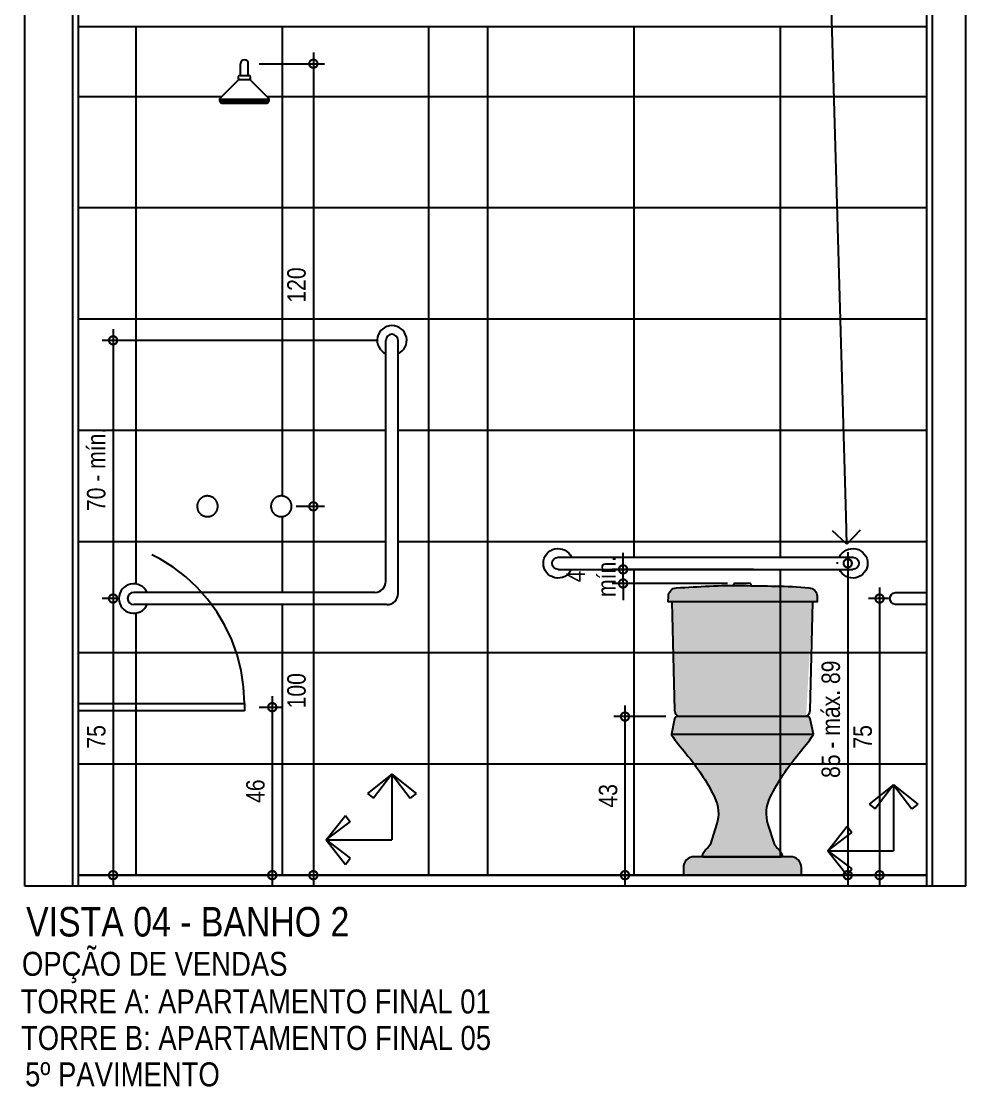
# Model space of a CAD drawing. Header units: metres. Extents: x 3 to 168, y -142 to 28.
# Drawn here: x 116.646 to 119.205, y -65.228 to -62.34 of the extents above; entities that cross this region are included whole.
import ezdxf
from ezdxf import colors
from ezdxf.entities.mleader import LeaderData, LeaderLine
from ezdxf.math import Vec2, Vec3

# ---------------------------------------------------------------- set-up
doc = ezdxf.new("R2010")
doc.units = ezdxf.units.M
doc.linetypes.add('DASHDOT', pattern=[1, 0.5, -0.25, 0, -0.25])
doc.linetypes.add('DASHEDX2', pattern=[1.5, 1, -0.5])
for name, color, linetype in [('ARQ-ALV ACAB', 4, 'Continuous'), ('ARQ-ALV OSSO', 5, 'Continuous'), ('ARQ-AUX1', 1, 'Continuous'), ('ARQ-AUX2', 2, 'Continuous'), ('ARQ-CERÂMICA', 7, 'Continuous'), ('ARQ-DIM', 2, 'Continuous'), ('ARQ-HID', 2, 'Continuous'), ('ARQ-PRJ', 7, 'DASHEDX2'), ('ARQ-SIM', 1, 'Continuous'), ('ARQ-TXT', 2, 'Continuous')]:
    doc.layers.add(name, color=color, linetype=linetype)
doc.styles.add('Adesa', font='ARIALN.TTF')
doc.dimstyles.new('ADESA 1-0025', dxfattribs={"dimtxt": 0.05, "dimasz": 0.045, "dimexe": 0.03, "dimexo": 0.04, "dimgap": 0.02, "dimtad": 1, "dimtoh": 1, "dimdec": 0, "dimlfac": 100, "dimzin": 4, "dimtxsty": 'Adesa', "dimblk": 'DOTSMALL', "dimcen": 1, "dimdle": 0.03, "dimclrd": 1, "dimclre": 1, "dimclrt": 256, "dimazin": 1, "dimtm": 1e-09, "dimtfac": 1, "dimtdec": 0, "dimtix": 1, "dimtmove": 2, "dimatfit": 0, "dimldrblk": 'DOTSMALL', "dimfxl": 0.8, "dimtvp": 2, "dimtolj": 1, "dimtzin": 0, "dimarcsym": 0})

# ---------------------------------------------------------------- blocks, each defined once
blk = doc.blocks.new('_DotSmall')
at = {"color": 0, "linetype": 'ByBlock', "const_width": 0.5}
blk.add_lwpolyline([(-0.0625, 0, 1), (0.0625, 0, 1)], format="xyb", close=True, dxfattribs=at)
blk = doc.blocks.new('*D452')
at = {"layer": 'ARQ-DIM', "color": 1, "lineweight": -2, "transparency": 16777216}
for p, q in [((116.8946, -63.1746), (116.8946, -63.9346)), ((117.6104, -63.2046), (116.8646, -63.2046)), ((116.9104, -63.9046), (116.8646, -63.9046))]:
    blk.add_line(p, q, dxfattribs=at)
at = {"layer": 'Defpoints', "color": 0, "transparency": 16777216}
for p in [(117.6504, -63.2046), (116.8946, -63.9046), (116.9504, -63.9046)]:
    blk.add_point(p, dxfattribs=at)
at = {"layer": 'ARQ-DIM', "color": 1, "lineweight": -2, "transparency": 16777216, "xscale": 0.045, "yscale": 0.045, "zscale": 0.045}
for p, rotation in [((116.8946, -63.2046), 90), ((116.8946, -63.9046), 270)]:
    blk.add_blockref('_DotSmall', p, dxfattribs=dict(at, rotation=rotation))
at = {"layer": 'ARQ-DIM', "transparency": 16777216, "insert": (116.8491, -63.5546), "char_height": 0.05, "attachment_point": 5, "rotation": 90, "style": 'Adesa'}
blk.add_mtext('\\A1;70 - mín.', dxfattribs=at)
blk = doc.blocks.new('*D453')
at = {"layer": 'ARQ-DIM', "color": 1, "lineweight": -2, "transparency": 16777216}
for p, q in [((117.326, -64.1692), (117.326, -64.6846)), ((117.2904, -64.1992), (117.356, -64.1992)), ((117.3105, -64.6546), (117.296, -64.6546))]:
    blk.add_line(p, q, dxfattribs=at)
at = {"layer": 'Defpoints', "color": 0, "transparency": 16777216}
for p in [(117.2504, -64.1992), (117.326, -64.6546), (117.3505, -64.6546, 0)]:
    blk.add_point(p, dxfattribs=at)
at = {"layer": 'ARQ-DIM', "color": 1, "lineweight": -2, "transparency": 16777216, "xscale": 0.045, "yscale": 0.045, "zscale": 0.045}
for p, rotation in [((117.326, -64.1992), 90), ((117.326, -64.6546), 270)]:
    blk.add_blockref('_DotSmall', p, dxfattribs=dict(at, rotation=rotation))
at = {"layer": 'ARQ-DIM', "transparency": 16777216, "insert": (117.2805, -64.4269), "char_height": 0.05, "attachment_point": 5, "rotation": 90, "style": 'Adesa'}
blk.add_mtext('\\A1;46', dxfattribs=at)
blk = doc.blocks.new('*D454')
at = {"layer": 'ARQ-DIM', "color": 1, "lineweight": -2, "transparency": 16777216}
for p, q in [((116.8946, -63.8746), (116.8946, -64.6846)), ((116.9104, -63.9046), (116.8646, -63.9046)), ((116.8604, -64.6546), (116.8646, -64.6546))]:
    blk.add_line(p, q, dxfattribs=at)
at = {"layer": 'Defpoints', "color": 0, "transparency": 16777216}
for p in [(116.9504, -63.9046), (116.8946, -64.6546), (116.9004, -64.6546, 0)]:
    blk.add_point(p, dxfattribs=at)
at = {"layer": 'ARQ-DIM', "color": 1, "lineweight": -2, "transparency": 16777216, "xscale": 0.045, "yscale": 0.045, "zscale": 0.045}
for p, rotation in [((116.8946, -63.9046), 90), ((116.8946, -64.6546), 270)]:
    blk.add_blockref('_DotSmall', p, dxfattribs=dict(at, rotation=rotation))
at = {"layer": 'ARQ-DIM', "transparency": 16777216, "insert": (116.8492, -64.2796), "char_height": 0.05, "attachment_point": 5, "rotation": 90, "style": 'Adesa'}
blk.add_mtext('\\A1;75', dxfattribs=at)
blk = doc.blocks.new('chuveiro frente')
for p, q in [((-0.01, 0.0698), (-0.01, 0.0998)), ((0.01, 0.0698), (0.01, 0.0998)), ((-0.0174, 0.0566), (-0.0613, 0.0127)), ((-0.0109, 0.0698), (0.0109, 0.0698)), ((-0.0109, 0.0598), (0.0109, 0.0598)), ((0.0174, 0.0566), (0.0613, 0.0127)), ((-0.0626, 0.01), (0.0626, 0.01)), ((-0.0623, 0.005), (0.0623, 0.005)), ((-0.0549, 0), (0.0549, 0))]:
    blk.add_line(p, q)
for centre, radius, start, end in [((0, 0.0998), 0.01, 0, 180), ((-0.0109, 0.0518), 0.008, 90, 143.719), ((-0.0109, 0.0648), 0.005, 90, 270), ((0.0109, 0.0648), 0.005, 270, 90), ((0.0109, 0.0518), 0.008, 36.281, 90), ((-0.0549, 0.008), 0.008, 143.719, 270), ((0.0549, 0.008), 0.008, 270, 36.281)]:
    blk.add_arc(centre, radius, start, end)
blk = doc.blocks.new('*D455')
at = {"layer": 'ARQ-DIM', "color": 1, "lineweight": -2, "transparency": 16777216}
for p, q in [((117.4374, -62.4246), (117.4374, -63.6846)), ((117.2904, -62.4546), (117.4674, -62.4546)), ((117.3911, -63.6546), (117.4674, -63.6546))]:
    blk.add_line(p, q, dxfattribs=at)
at = {"layer": 'Defpoints', "color": 0, "transparency": 16777216}
for p in [(117.2504, -62.4546), (117.3511, -63.6546), (117.4374, -63.6546)]:
    blk.add_point(p, dxfattribs=at)
at = {"layer": 'ARQ-DIM', "color": 1, "lineweight": -2, "transparency": 16777216, "xscale": 0.045, "yscale": 0.045, "zscale": 0.045}
for p, rotation in [((117.4374, -62.4546), 90), ((117.4374, -63.6546), 270)]:
    blk.add_blockref('_DotSmall', p, dxfattribs=dict(at, rotation=rotation))
at = {"layer": 'ARQ-DIM', "transparency": 16777216, "insert": (117.3919, -63.0546), "char_height": 0.05, "attachment_point": 5, "rotation": 90, "style": 'Adesa'}
blk.add_mtext('\\A1;120', dxfattribs=at)
blk = doc.blocks.new('*D450')
at = {"layer": 'ARQ-DIM', "color": 1, "lineweight": -2, "transparency": 16777216}
for p, q in [((117.4374, -63.6246), (117.4374, -64.6846)), ((117.3911, -63.6546), (117.4674, -63.6546)), ((117.2904, -64.6546), (117.4674, -64.6546))]:
    blk.add_line(p, q, dxfattribs=at)
at = {"layer": 'Defpoints', "color": 0, "transparency": 16777216}
for p in [(117.3511, -63.6546, 0), (117.2504, -64.6546, 0), (117.4374, -64.6546)]:
    blk.add_point(p, dxfattribs=at)
at = {"layer": 'ARQ-DIM', "color": 1, "lineweight": -2, "transparency": 16777216, "xscale": 0.045, "yscale": 0.045, "zscale": 0.045}
for p, rotation in [((117.4374, -63.6546), 90), ((117.4374, -64.6546), 270)]:
    blk.add_blockref('_DotSmall', p, dxfattribs=dict(at, rotation=rotation))
at = {"layer": 'ARQ-DIM', "transparency": 16777216, "insert": (117.3919, -64.1546), "char_height": 0.05, "attachment_point": 5, "rotation": 90, "style": 'Adesa'}
blk.add_mtext('\\A1;100', dxfattribs=at)
blk = doc.blocks.new('MIST. CHUV.')
for points in [[(-0.128, 0), (-0.128, 0.0016), (-0.1277, 0.0037), (-0.1274, 0.0058), (-0.1269, 0.0079), (-0.1266, 0.0089), (-0.1262, 0.0099), (-0.1258, 0.0109), (-0.1254, 0.0118), (-0.1249, 0.0128), (-0.1244, 0.0137), (-0.1239, 0.0146), (-0.1233, 0.0155), (-0.1227, 0.0164), (-0.1221, 0.0172), (-0.1214, 0.0181), (-0.1207, 0.0189), (-0.12, 0.0196), (-0.1192, 0.0204), (-0.1184, 0.0211), (-0.1176, 0.0218), (-0.1159, 0.023), (-0.1141, 0.0242), (-0.1123, 0.0252), (-0.1113, 0.0256), (-0.1103, 0.026), (-0.1094, 0.0264), (-0.1083, 0.0267), (-0.1073, 0.027), (-0.1063, 0.0273), (-0.1053, 0.0275), (-0.1042, 0.0277), (-0.1032, 0.0278), (-0.1021, 0.0279), (-0.1011, 0.028), (-0.1, 0.028), (-0.0984, 0.028), (-0.0963, 0.0278), (-0.0942, 0.0274), (-0.0921, 0.0269), (-0.0911, 0.0266), (-0.0901, 0.0262), (-0.0891, 0.0258), (-0.0882, 0.0254), (-0.0872, 0.0249), (-0.0863, 0.0244), (-0.0854, 0.0239), (-0.0845, 0.0233), (-0.0836, 0.0227), (-0.0828, 0.0221), (-0.0819, 0.0214), (-0.0811, 0.0207), (-0.0804, 0.02), (-0.0796, 0.0192), (-0.0789, 0.0184), (-0.0782, 0.0176), (-0.077, 0.0159), (-0.0758, 0.0141), (-0.0748, 0.0123), (-0.0744, 0.0113), (-0.074, 0.0103), (-0.0736, 0.0094), (-0.0733, 0.0084), (-0.073, 0.0073), (-0.0727, 0.0063), (-0.0725, 0.0053), (-0.0723, 0.0042), (-0.0722, 0.0032), (-0.0721, 0.0021), (-0.072, 0.0011), (-0.072, 0), (-0.072, -0.0016), (-0.0722, -0.0037), (-0.0726, -0.0058), (-0.0731, -0.0079), (-0.0734, -0.0089), (-0.0738, -0.0099), (-0.0742, -0.0109), (-0.0746, -0.0118), (-0.0751, -0.0128), (-0.0756, -0.0137), (-0.0761, -0.0146), (-0.0767, -0.0155), (-0.0773, -0.0164), (-0.0779, -0.0172), (-0.0786, -0.0181), (-0.0793, -0.0189), (-0.08, -0.0196), (-0.0808, -0.0204), (-0.0816, -0.0211), (-0.0824, -0.0218), (-0.0841, -0.023), (-0.0859, -0.0242), (-0.0877, -0.0252), (-0.0887, -0.0256), (-0.0897, -0.026), (-0.0906, -0.0264), (-0.0916, -0.0267), (-0.0927, -0.027), (-0.0937, -0.0273), (-0.0947, -0.0275), (-0.0958, -0.0277), (-0.0968, -0.0278), (-0.0979, -0.0279), (-0.0989, -0.028), (-0.1, -0.028), (-0.1016, -0.028), (-0.1037, -0.0277), (-0.1058, -0.0274), (-0.1079, -0.0269), (-0.1089, -0.0266), (-0.1099, -0.0262), (-0.1109, -0.0258), (-0.1118, -0.0254), (-0.1128, -0.0249), (-0.1137, -0.0244), (-0.1146, -0.0239), (-0.1155, -0.0233), (-0.1164, -0.0227), (-0.1172, -0.0221), (-0.1181, -0.0214), (-0.1189, -0.0207), (-0.1196, -0.02), (-0.1204, -0.0192), (-0.1211, -0.0184), (-0.1218, -0.0176), (-0.123, -0.0159), (-0.1242, -0.0141), (-0.1252, -0.0123), (-0.1256, -0.0113), (-0.126, -0.0103), (-0.1264, -0.0094), (-0.1267, -0.0083), (-0.127, -0.0073), (-0.1273, -0.0063), (-0.1275, -0.0053), (-0.1277, -0.0042), (-0.1278, -0.0032), (-0.1279, -0.0021), (-0.128, -0.0011)], [(0.072, 0), (0.072, 0.0016), (0.0723, 0.0037), (0.0726, 0.0058), (0.0731, 0.0079), (0.0734, 0.0089), (0.0738, 0.0099), (0.0742, 0.0109), (0.0746, 0.0118), (0.0751, 0.0128), (0.0756, 0.0137), (0.0761, 0.0146), (0.0767, 0.0155), (0.0773, 0.0164), (0.0779, 0.0172), (0.0786, 0.0181), (0.0793, 0.0189), (0.08, 0.0196), (0.0808, 0.0204), (0.0816, 0.0211), (0.0824, 0.0218), (0.0841, 0.023), (0.0859, 0.0242), (0.0877, 0.0252), (0.0887, 0.0256), (0.0897, 0.026), (0.0906, 0.0264), (0.0917, 0.0267), (0.0927, 0.027), (0.0937, 0.0273), (0.0947, 0.0275), (0.0958, 0.0277), (0.0968, 0.0278), (0.0979, 0.0279), (0.0989, 0.028), (0.1, 0.028), (0.1016, 0.028), (0.1037, 0.0278), (0.1058, 0.0274), (0.1079, 0.0269), (0.1089, 0.0266), (0.1099, 0.0262), (0.1109, 0.0258), (0.1118, 0.0254), (0.1128, 0.0249), (0.1137, 0.0244), (0.1146, 0.0239), (0.1155, 0.0233), (0.1164, 0.0227), (0.1172, 0.0221), (0.1181, 0.0214), (0.1189, 0.0207), (0.1196, 0.02), (0.1204, 0.0192), (0.1211, 0.0184), (0.1218, 0.0176), (0.123, 0.0159), (0.1242, 0.0141), (0.1252, 0.0123), (0.1256, 0.0113), (0.126, 0.0103), (0.1264, 0.0094), (0.1267, 0.0084), (0.127, 0.0073), (0.1273, 0.0063), (0.1275, 0.0053), (0.1277, 0.0042), (0.1278, 0.0032), (0.1279, 0.0021), (0.128, 0.0011), (0.128, 0), (0.128, -0.0016), (0.1277, -0.0037), (0.1274, -0.0058), (0.1269, -0.0079), (0.1266, -0.0089), (0.1262, -0.0099), (0.1258, -0.0109), (0.1254, -0.0118), (0.1249, -0.0128), (0.1244, -0.0137), (0.1239, -0.0146), (0.1233, -0.0155), (0.1227, -0.0164), (0.1221, -0.0172), (0.1214, -0.0181), (0.1207, -0.0189), (0.12, -0.0196), (0.1192, -0.0204), (0.1184, -0.0211), (0.1176, -0.0218), (0.1159, -0.023), (0.1141, -0.0242), (0.1123, -0.0252), (0.1113, -0.0256), (0.1103, -0.026), (0.1094, -0.0264), (0.1083, -0.0267), (0.1073, -0.027), (0.1063, -0.0273), (0.1053, -0.0275), (0.1042, -0.0277), (0.1032, -0.0278), (0.1021, -0.0279), (0.1011, -0.028), (0.1, -0.028), (0.0984, -0.0279), (0.0963, -0.0277), (0.0942, -0.0274), (0.0921, -0.0269), (0.0911, -0.0266), (0.0901, -0.0262), (0.0891, -0.0258), (0.0882, -0.0254), (0.0872, -0.0249), (0.0863, -0.0244), (0.0854, -0.0239), (0.0845, -0.0233), (0.0836, -0.0227), (0.0828, -0.0221), (0.0819, -0.0214), (0.0811, -0.0207), (0.0804, -0.02), (0.0796, -0.0192), (0.0789, -0.0184), (0.0782, -0.0176), (0.077, -0.0159), (0.0758, -0.0141), (0.0748, -0.0123), (0.0744, -0.0113), (0.074, -0.0103), (0.0736, -0.0094), (0.0733, -0.0083), (0.073, -0.0073), (0.0727, -0.0063), (0.0725, -0.0053), (0.0723, -0.0042), (0.0722, -0.0032), (0.0721, -0.0021), (0.072, -0.0011)]]:
    blk.add_lwpolyline(points, close=True)
blk = doc.blocks.new('*D448')
at = {"layer": 'ARQ-DIM', "color": 1, "lineweight": -2, "transparency": 16777216}
for p, q in [((118.9719, -63.8746), (118.9719, -64.6846)), ((118.996, -63.9046), (118.9419, -63.9046)), ((119.0604, -64.6546), (118.9419, -64.6546))]:
    blk.add_line(p, q, dxfattribs=at)
at = {"layer": 'Defpoints', "color": 0, "transparency": 16777216}
for p in [(119.036, -63.9046), (118.9719, -64.6546), (119.1004, -64.6546, -0.0001)]:
    blk.add_point(p, dxfattribs=at)
at = {"layer": 'ARQ-DIM', "color": 1, "lineweight": -2, "transparency": 16777216, "xscale": 0.045, "yscale": 0.045, "zscale": 0.045}
for p, rotation in [((118.9719, -63.9046), 90), ((118.9719, -64.6546), 270)]:
    blk.add_blockref('_DotSmall', p, dxfattribs=dict(at, rotation=rotation))
at = {"layer": 'ARQ-DIM', "transparency": 16777216, "insert": (118.9265, -64.2796), "char_height": 0.05, "attachment_point": 5, "rotation": 90, "style": 'Adesa'}
blk.add_mtext('\\A1;75', dxfattribs=at)
blk = doc.blocks.new('_Open90')
at = {"color": 0, "linetype": 'ByBlock', "lineweight": -2}
for p, q in [((-0.5, 0.5), (0, 0)), ((0, 0), (-1, 0)), ((0, 0), (-0.5, -0.5))]:
    blk.add_line(p, q, dxfattribs=at)
blk = doc.blocks.new('*U274')
for p, q in [((-0.03, 0.0165), (0.7688, 0.0165)), ((-0.03, -0.0165), (0.7688, -0.0165))]:
    blk.add_line(p, q)
for centre, radius, start, end in [((-0.03, 0), 0.04, 24.362, 335.638), ((0.7688, 0), 0.04, 204.362, 155.638), ((-0.03, 0), 0.0165, 90, 270), ((0.7688, 0), 0.0165, 270, 90)]:
    blk.add_arc(centre, radius, start, end)
blk = doc.blocks.new('*D456')
at = {"layer": 'ARQ-DIM', "color": 1, "lineweight": -2, "transparency": 16777216}
for p, q in [((118.8857, -63.7791), (118.8857, -64.6846)), ((118.8595, -63.8091), (118.8557, -63.8091)), ((118.8595, -64.6546), (118.8557, -64.6546))]:
    blk.add_line(p, q, dxfattribs=at)
at = {"layer": 'Defpoints', "color": 0, "transparency": 16777216}
for p in [(118.8995, -63.8091), (118.8857, -64.6546), (118.8995, -64.6546, -0.0001)]:
    blk.add_point(p, dxfattribs=at)
at = {"layer": 'ARQ-DIM', "color": 1, "lineweight": -2, "transparency": 16777216, "xscale": 0.045, "yscale": 0.045, "zscale": 0.045}
for p, rotation in [((118.8857, -63.8091), 90), ((118.8857, -64.6546), 270)]:
    blk.add_blockref('_DotSmall', p, dxfattribs=dict(at, rotation=rotation))
at = {"layer": 'ARQ-DIM', "transparency": 16777216, "insert": (118.8401, -64.2319), "char_height": 0.05, "attachment_point": 5, "rotation": 90, "style": 'Adesa'}
blk.add_mtext('\\A1;85 - máx. 89', dxfattribs=at)
blk = doc.blocks.new('CP929_e')
h = blk.add_hatch(color=255)
h.dxf.hatch_style = 1
edge = h.paths.add_edge_path()
edge.add_line((-0.2008, 0.6911), (0.2008, 0.6911))
edge.add_line((0.2008, 0.6911), (0.2007, 0.706))
edge.add_arc((0.1775, 0.7059), 0.0232, 0.3738, 87.2297)
edge.add_arc((0.8026, 13.6236), 12.9097, 266.83094, 267.22967, ccw=False)
edge.add_arc((0.0251, -0.4194), 1.1548, 86.8309, 91.2023)
edge.add_arc((-0.2136, 10.9563), 10.2234, 270.68894, 271.20233, ccw=False)
edge.add_arc((-0.0771, -0.395), 1.1287, 90.6889, 95.2506)
edge.add_arc((-0.1791, 0.7056), 0.0234, 93.3635, 179.0318)
edge.add_line((-0.2025, 0.706), (-0.2026, 0.6928))
edge.add_line((-0.2026, 0.6928), (-0.2026, 0.6911))
edge.add_line((-0.2026, 0.6911), (-0.2008, 0.6911))
h = blk.add_hatch(color=255)
h.dxf.hatch_style = 1
h.paths.add_polyline_path([(0.19, 0.6911), (-0.19, 0.6911), (-0.183, 0.3966, 0.27163), (-0.1728, 0.38), (0.1728, 0.38, 0.27163), (0.183, 0.3966)])
edge = h.paths.add_edge_path()
edge.add_arc((0.1762, 0.3722), 0.0079, 11.5874, 90, ccw=False)
edge.add_line((0.1839, 0.3737), (0.1925, 0.3322))
edge.add_arc((0.19, 0.3317), 0.00247, -35.4858, 11.5874, ccw=False)
edge.add_arc((-0.451, 0.7887), 0.7897, 319.8958, 324.5139, ccw=False)
edge.add_arc((0.6061, -0.1016), 0.5923, 139.8961, 153.6351)
edge.add_arc((0.1638, 0.1176), 0.0987, 153.6351, 197.8396)
edge.add_line((0.0699, 0.0874), (0.0868, 0.0348))
edge.add_arc((0.1103, 0.0423), 0.0247, 197.8405, 235.7698)
edge.add_arc((0.0909, 0.0138), 0.00987, 34.0222, 55.7689, ccw=False)
edge.add_line((0.099, 0.0193), (0.1079, 0.0062))
edge.add_arc((0.1046, 0.0039), 0.00395, -90, 34.0313, ccw=False)
edge.add_line((0.1046, 0), (-0.1046, 0))
edge.add_arc((-0.1046, 0.0039), 0.00395, 145.9687, 270, ccw=False)
edge.add_line((-0.1079, 0.0062), (-0.099, 0.0193))
edge.add_arc((-0.0909, 0.0138), 0.00987, 124.2289, 145.9756, ccw=False)
edge.add_arc((-0.1103, 0.0423), 0.0247, 304.2311, 342.1604)
edge.add_line((-0.0868, 0.0348), (-0.0699, 0.0874))
edge.add_arc((-0.1638, 0.1176), 0.0987, 342.1604, 386.365)
edge.add_arc((-0.6061, -0.1016), 0.5923, 26.365, 40.1039)
edge.add_arc((0.451, 0.7887), 0.7897, 215.4858, 220.1038, ccw=False)
edge.add_arc((-0.19, 0.3317), 0.00247, 168.4116, 215.4849, ccw=False)
edge.add_line((-0.1925, 0.3322), (-0.1839, 0.3737))
edge.add_arc((-0.1762, 0.3722), 0.0079, 90, 168.4126, ccw=False)
edge.add_line((-0.1762, 0.38), (0.1762, 0.38))
edge = h.paths.add_edge_path()
edge.add_line((-0.19, 0.6911), (-0.183, 0.3966))
edge.add_arc((-0.1638, 0.3971), 0.0192, 181.3139, 242.1536)
edge = h.paths.add_edge_path()
edge.add_arc((-0.0018, -1.831), 2.5662, 89.9609, 93.9727)
edge.add_arc((-0.1782, 0.7056), 0.0234, 93.3635, 179.0318)
edge.add_line((-0.2016, 0.706), (-0.2017, 0.6928))
edge.add_arc((-0.1999, 0.6928), 0.00174, 180.2855, 270.6496)
edge.add_line((-0.1999, 0.6911), (-0.1971, 0.6911))
edge.add_line((-0.1971, 0.6911), (0.1971, 0.6911))
edge.add_line((0.1971, 0.6911), (0.1999, 0.6911))
edge.add_arc((0.1999, 0.6928), 0.00174, 269.3504, 359.7145)
edge.add_line((0.2017, 0.6928), (0.2016, 0.706))
edge.add_arc((0.1782, 0.7056), 0.0234, 0.9676, 86.6359)
edge.add_arc((0.0018, -1.8311), 2.5662, 86.0273, 90.0392)
for points in [[(-0.2008, 0.6911), (0.2008, 0.6911), (0.2007, 0.706, 0.398231), (0.1787, 0.729, -0.00174), (0.0889, 0.7337, 0.019076), (0.0009, 0.7352, -0.00224), (-0.0907, 0.7337, 0.019907), (-0.1804, 0.729, 0.39224), (-0.2025, 0.706), (-0.2026, 0.6928), (-0.2026, 0.6911)], [(0.1762, 0.38, -0.356146), (0.1839, 0.3737), (0.1925, 0.3322, -0.208334), (0.1921, 0.3302, -0.020153), (0.1531, 0.2799, 0.060019), (0.0754, 0.1614, 0.195307), (0.0699, 0.0874), (0.0868, 0.0348, 0.167025), (0.0964, 0.0219, -0.095174), (0.099, 0.0193), (0.1079, 0.0062, -0.601047), (0.1046, 0), (-0.1046, 0, -0.601047), (-0.1079, 0.0062), (-0.099, 0.0193, -0.095174), (-0.0964, 0.0219, 0.167025), (-0.0868, 0.0348), (-0.0699, 0.0874, 0.195307), (-0.0754, 0.1614, 0.060019), (-0.1531, 0.2799, -0.020153), (-0.1921, 0.3302, -0.208334), (-0.1925, 0.3322), (-0.1839, 0.3737, -0.356146), (-0.1762, 0.38)]]:
    blk.add_lwpolyline(points, format="xyb", close=True)
at = {"ltscale": 0.016708}
blk.add_lwpolyline([(-0.0237, 0.7353), (-0.0237, 0.7386, -0.407176), (-0.0218, 0.7406, -0.006022), (0, 0.7409, -0.006022), (0.0218, 0.7406, -0.407176), (0.0237, 0.7386), (0.0237, 0.7352)], format="xyb", dxfattribs=at)
for points in [[(-0.19, 0.6911), (-0.183, 0.3966, 0.27188), (-0.1728, 0.38)], [(0.1728, 0.38, 0.27188), (0.183, 0.3966), (0.19, 0.6911)]]:
    blk.add_lwpolyline(points, format="xyb")
for points in [[(-0.19, 0.6911), (0.19, 0.6911)], [(-0.19, 0.3317), (0.19, 0.3317)]]:
    blk.add_lwpolyline(points)
at = {"linetype": 'DASHDOT', "ltscale": 6.24726e-05}
blk.add_lwpolyline([(0.0866, 0.1829), (0.0866, 0.1829)], dxfattribs=at)
blk = doc.blocks.new('*D449')
at = {"layer": 'ARQ-DIM', "color": 1, "lineweight": -2, "transparency": 16777216}
for p, q in [((118.282, -64.1946), (118.282, -64.6846)), ((118.3928, -64.2246), (118.252, -64.2246)), ((118.5602, -64.6546), (118.252, -64.6546))]:
    blk.add_line(p, q, dxfattribs=at)
at = {"layer": 'Defpoints', "color": 0, "transparency": 16777216}
for p in [(118.4328, -64.2246), (118.282, -64.6546), (118.6002, -64.6546)]:
    blk.add_point(p, dxfattribs=at)
at = {"layer": 'ARQ-DIM', "color": 1, "lineweight": -2, "transparency": 16777216, "xscale": 0.045, "yscale": 0.045, "zscale": 0.045}
for p, rotation in [((118.282, -64.2246), 90), ((118.282, -64.6546), 270)]:
    blk.add_blockref('_DotSmall', p, dxfattribs=dict(at, rotation=rotation))
at = {"layer": 'ARQ-DIM', "transparency": 16777216, "insert": (118.2364, -64.4396), "char_height": 0.05, "attachment_point": 5, "rotation": 90, "style": 'Adesa'}
blk.add_mtext('\\A1;43', dxfattribs=at)
blk = doc.blocks.new('*D457')
at = {"layer": 'ARQ-DIM', "color": 1, "lineweight": -2, "transparency": 16777216}
for p, q in [((118.2769, -63.8256), (118.2769, -63.7806)), ((118.6307, -63.8256), (118.2469, -63.8256)), ((118.2769, -63.8638), (118.2769, -63.8256)), ((118.5602, -63.8638), (118.2469, -63.8638)), ((118.2769, -63.8638), (118.2769, -63.9088))]:
    blk.add_line(p, q, dxfattribs=at)
at = {"layer": 'Defpoints', "color": 0, "transparency": 16777216}
for p in [(118.2769, -63.8256), (118.6707, -63.8256, 0.0001), (118.6002, -63.8638)]:
    blk.add_point(p, dxfattribs=at)
at = {"layer": 'ARQ-DIM', "color": 1, "lineweight": -2, "transparency": 16777216, "xscale": 0.045, "yscale": 0.045, "zscale": 0.045}
for p, rotation in [((118.2769, -63.8256), 270), ((118.2769, -63.8638), 90)]:
    blk.add_blockref('_DotSmall', p, dxfattribs=dict(at, rotation=rotation))
at = {"layer": 'ARQ-DIM', "transparency": 16777216, "insert": (118.1901, -63.8447), "char_height": 0.05, "attachment_point": 5, "rotation": 90, "style": 'Adesa'}
blk.add_mtext('\\A1;4 \\Pmín.', dxfattribs=at)
blk = doc.blocks.new('Seta para pag.piso')
for p, q in [((0, 0.1126), (-0.0418, 0.0796)), ((0, 0.1126), (-0.0312, 0.0715)), ((0, 0.1126), (0, 0)), ((0, 0.1126), (0.0418, 0.0795)), ((0, 0.1126), (0.0312, 0.0715)), ((-0.0418, 0.0796), (-0.0312, 0.0715)), ((0.0418, 0.0795), (0.0312, 0.0715)), ((-0.1126, 0), (-0.0795, 0.0418)), ((-0.0795, 0.0418), (-0.0715, 0.0312)), ((-0.1126, 0), (-0.0715, 0.0312)), ((-0.1126, 0), (0, 0)), ((-0.1126, 0), (-0.0796, -0.0418)), ((-0.1126, 0), (-0.0715, -0.0312)), ((-0.0796, -0.0418), (-0.0715, -0.0312))]:
    blk.add_line(p, q)
blk = doc.blocks.new('AREAS MOLHADAS')
at = {"layer": 'ARQ-CERÂMICA'}
h = blk.add_hatch(dxfattribs=at)
h.set_pattern_fill('LINE', color=256, scale=0.095)
h.set_pattern_definition([(0, (117.75043, -64.65463), (0, 0.301625), [])])
h.paths.add_polyline_path([(117.7504, -62.3546), (116.8004, -62.3546), (116.8004, -64.6546), (117.7504, -64.6546)])
h.paths.add_polyline_path([(117.1916, -62.5618, -0.614488), (117.1846, -62.5481), (117.2318, -62.5011, -0.238782), (117.2387, -62.4976, -1), (117.2387, -62.4868), (117.2397, -62.4868), (117.2397, -62.4546, -1), (117.2612, -62.4546), (117.2612, -62.4868), (117.2622, -62.4868, -1), (117.2622, -62.4976, -0.159108), (117.2672, -62.4992), (117.3144, -62.5462, -0.725464), (117.3093, -62.5618)], flags=16)
h.paths.add_polyline_path([(117.6669, -63.2411), (117.6669, -63.8911, -0.414214), (117.6369, -63.9211), (116.9869, -63.9211, -4.632624), (116.9869, -63.8881), (117.6039, -63.8881, 0.414214), (117.6339, -63.8581), (117.6339, -63.2411, -4.632624)], flags=16)
h.paths.add_polyline_path([(117.1589, -63.6277), (117.1656, -63.6308), (117.1713, -63.6356), (117.1756, -63.6417), (117.1779, -63.6484), (117.1786, -63.6557), (117.1774, -63.6631), (117.1742, -63.6698), (117.1694, -63.6755), (117.1633, -63.6798), (117.1566, -63.6821), (117.1493, -63.6828), (117.142, -63.6816), (117.1353, -63.6784), (117.1296, -63.6736), (117.1253, -63.6675), (117.1229, -63.6608), (117.1222, -63.6535), (117.1235, -63.6462), (117.1266, -63.6395), (117.1314, -63.6338), (117.1375, -63.6295), (117.1443, -63.6271), (117.1515, -63.6264)], flags=16)
h.paths.add_polyline_path([(117.3515, -63.6264), (117.3589, -63.6277), (117.3656, -63.6308), (117.3713, -63.6356), (117.3756, -63.6417), (117.3779, -63.6484), (117.3786, -63.6557), (117.3774, -63.6631), (117.3742, -63.6698), (117.3694, -63.6755), (117.3633, -63.6798), (117.3566, -63.6821), (117.3493, -63.6828), (117.342, -63.6816), (117.3353, -63.6784), (117.3296, -63.6736), (117.3253, -63.6675), (117.3229, -63.6608), (117.3222, -63.6535), (117.3235, -63.6462), (117.3266, -63.6395), (117.3314, -63.6338), (117.3375, -63.6295), (117.3442, -63.6271)], flags=16)
h.paths.add_polyline_path([(116.9008, -63.679), (116.9008, -63.428), (116.7968, -63.428), (116.7968, -63.679)], flags=9)
h.paths.add_polyline_path([(117.3323, -64.4702), (117.3323, -64.3815), (117.2282, -64.3815), (117.2282, -64.4702)], flags=24)
h.paths.add_polyline_path([(116.901, -64.3241), (116.901, -64.2354), (116.7969, -64.2354), (116.7969, -64.3241)], flags=9)
h.paths.add_polyline_path([(117.4437, -63.1166), (117.4437, -62.996), (117.3396, -62.996), (117.3396, -63.1166)], flags=24)
h.paths.add_polyline_path([(117.4437, -64.2166), (117.4437, -64.096), (117.3396, -64.096), (117.3396, -64.2166)], flags=24)
h = blk.add_hatch(dxfattribs=at)
h.set_pattern_fill('LINE', color=256, scale=0.125, angle=90)
h.set_pattern_definition([(90, (117.75043, -64.65463), (-0.396875, 2e-17), [])])
h.paths.add_polyline_path([(117.7504, -62.3546), (116.8004, -62.3546), (116.8004, -64.6546), (117.7504, -64.6546)])
h.paths.add_polyline_path([(117.1916, -62.5618, -0.614488), (117.1846, -62.5481), (117.2318, -62.5011, -0.238782), (117.2387, -62.4976, -1), (117.2387, -62.4868), (117.2397, -62.4868), (117.2397, -62.4546, -1), (117.2612, -62.4546), (117.2612, -62.4868), (117.2622, -62.4868, -1), (117.2622, -62.4976, -0.159108), (117.2672, -62.4992), (117.3144, -62.5462, -0.725464), (117.3093, -62.5618)], flags=16)
h.paths.add_polyline_path([(117.6669, -63.2411), (117.6669, -63.8911, -0.414214), (117.6369, -63.9211), (116.9869, -63.9211, -4.632624), (116.9869, -63.8881), (117.6039, -63.8881, 0.414214), (117.6339, -63.8581), (117.6339, -63.2411, -4.632624)], flags=16)
h.paths.add_polyline_path([(117.1222, -63.6535), (117.1235, -63.6462), (117.1266, -63.6395), (117.1314, -63.6338), (117.1375, -63.6295), (117.1443, -63.6271), (117.1515, -63.6264), (117.1589, -63.6277), (117.1656, -63.6308), (117.1713, -63.6356), (117.1756, -63.6417), (117.1779, -63.6484), (117.1786, -63.6557), (117.1774, -63.6631), (117.1742, -63.6698), (117.1694, -63.6755), (117.1633, -63.6798), (117.1566, -63.6821), (117.1493, -63.6828), (117.142, -63.6816), (117.1353, -63.6784), (117.1296, -63.6736), (117.1253, -63.6675), (117.1229, -63.6608)], flags=16)
h.paths.add_polyline_path([(117.3222, -63.6535), (117.3235, -63.6462), (117.3266, -63.6395), (117.3314, -63.6338), (117.3375, -63.6295), (117.3442, -63.6271), (117.3515, -63.6264), (117.3589, -63.6277), (117.3656, -63.6308), (117.3713, -63.6356), (117.3756, -63.6417), (117.3779, -63.6484), (117.3786, -63.6557), (117.3774, -63.6631), (117.3742, -63.6698), (117.3694, -63.6755), (117.3633, -63.6798), (117.3566, -63.6821), (117.3493, -63.6828), (117.342, -63.6816), (117.3353, -63.6784), (117.3296, -63.6736), (117.3253, -63.6675), (117.3229, -63.6608)], flags=16)
h.paths.add_polyline_path([(116.9008, -63.679), (116.9008, -63.428), (116.7968, -63.428), (116.7968, -63.679)], flags=9)
h.paths.add_polyline_path([(117.3323, -64.4702), (117.3323, -64.3815), (117.2282, -64.3815), (117.2282, -64.4702)], flags=24)
h.paths.add_polyline_path([(116.901, -64.3241), (116.901, -64.2354), (116.7969, -64.2354), (116.7969, -64.3241)], flags=9)
h.paths.add_polyline_path([(117.4437, -63.1166), (117.4437, -62.996), (117.3396, -62.996), (117.3396, -63.1166)], flags=24)
h.paths.add_polyline_path([(117.4437, -64.2166), (117.4437, -64.096), (117.3396, -64.096), (117.3396, -64.2166)], flags=24)
h = blk.add_hatch(dxfattribs=at)
h.set_pattern_fill('LINE', color=256, scale=0.095)
h.set_pattern_definition([(0, (119.10042, -64.65463), (0, 0.301625), [])])
h.paths.add_polyline_path([(117.7504, -62.3546), (117.7504, -64.6546), (118.4402, -64.6546), (118.4402, -64.6346, -0.414214), (118.4702, -64.6046), (118.7302, -64.6046, -0.414214), (118.7602, -64.6346), (118.7602, -64.6546), (119.1004, -64.6546), (119.1004, -63.9211), (119.0182, -63.9211, -1), (119.0152, -63.8881), (119.1004, -63.8881), (119.1004, -62.3546)])
h.paths.add_polyline_path([(118.863, -63.7926, -4.632624), (118.863, -63.8256), (118.1371, -63.8256, -4.632624), (118.1371, -63.7926)], flags=16)
h.paths.add_polyline_path([(118.6002, -63.8638, -0.006555), (118.6239, -63.8641), (118.6239, -63.8699, 0.001639), (118.6909, -63.871, -0.019907), (118.7807, -63.8756, -0.39224), (118.8027, -63.8986), (118.8028, -63.9135), (118.3994, -63.9135), (118.3995, -63.8986, -0.398231), (118.4216, -63.8756, 0.00174), (118.5113, -63.871, -0.014135), (118.5765, -63.8692), (118.5765, -63.8641, -0.006555)], flags=16)
h.paths.add_polyline_path([(118.9783, -64.3241), (118.9783, -64.2354), (118.8742, -64.2354), (118.8742, -64.3241)], flags=24)
h.paths.add_polyline_path([(118.8919, -64.4034), (118.8919, -64.06), (118.7878, -64.06), (118.7878, -64.4034)], flags=24)
h.paths.add_polyline_path([(118.2882, -64.4829), (118.2882, -64.3942), (118.1841, -64.3942), (118.1841, -64.4829)], flags=24)
h.paths.add_polyline_path([(118.284, -63.9123), (118.284, -63.7759), (118.0964, -63.7759), (118.0964, -63.9123)], flags=24)
h = blk.add_hatch(dxfattribs=at)
h.set_pattern_fill('LINE', color=256, scale=0.125, angle=90)
h.set_pattern_definition([(90, (119.10042, -64.65463), (-0.396875, 2e-17), [])])
h.paths.add_polyline_path([(117.7504, -62.3546), (117.7504, -64.6546), (118.4402, -64.6546), (118.4402, -64.6346, -0.414214), (118.4702, -64.6046), (118.7302, -64.6046, -0.414214), (118.7602, -64.6346), (118.7602, -64.6546), (119.1004, -64.6546), (119.1004, -63.9211), (119.0182, -63.9211, -1), (119.0152, -63.8881), (119.1004, -63.8881), (119.1004, -62.3546)])
h.paths.add_polyline_path([(118.863, -63.7926, -4.632624), (118.863, -63.8256), (118.1371, -63.8256, -4.632624), (118.1371, -63.7926)], flags=16)
h.paths.add_polyline_path([(118.622, -63.864, 0.006022), (118.6002, -63.8638, 0.006022), (118.5785, -63.864, 0.407179), (118.5765, -63.866), (118.5765, -63.8692, -0.00494), (118.5993, -63.8694, 0.000553), (118.6219, -63.868, 0.997352)], flags=16)
h.paths.add_polyline_path([(118.9783, -64.3241), (118.9783, -64.2354), (118.8742, -64.2354), (118.8742, -64.3241)], flags=24)
h.paths.add_polyline_path([(118.8919, -64.4034), (118.8919, -64.06), (118.7878, -64.06), (118.7878, -64.4034)], flags=24)
h.paths.add_polyline_path([(118.2882, -64.4829), (118.2882, -64.3942), (118.1841, -64.3942), (118.1841, -64.4829)], flags=24)
h.paths.add_polyline_path([(118.284, -63.9123), (118.284, -63.7759), (118.0964, -63.7759), (118.0964, -63.9123)], flags=24)
at = {"layer": 'ARQ-DIM'}
h = blk.add_hatch(color=255, dxfattribs=at)
h.dxf.hatch_style = 1
edge = h.paths.add_edge_path()
edge.add_line((118.7302, -64.6046), (118.4702, -64.6046))
edge.add_arc((118.4702, -64.6346), 0.03, 90, 180)
edge.add_line((118.4402, -64.6346), (118.4402, -64.6546))
edge.add_line((118.4402, -64.6546), (118.7602, -64.6546))
edge.add_line((118.7602, -64.6546), (118.7602, -64.6346))
edge.add_arc((118.7302, -64.6346), 0.03, 360, 450)
at = {"layer": 'ARQ-ALV ACAB'}
for p, q in [((116.8004, -64.6846, 0), (116.8004, -60.1246, 0)), ((119.1004, -64.6846, 0), (119.1004, -60.1246, 0)), ((119.1004, -64.6546, 0), (116.8004, -64.6546, 0))]:
    blk.add_line(p, q, dxfattribs=at)
at = {"layer": 'ARQ-ALV OSSO'}
for p, q in [((116.6555, -64.6846, 0), (116.6555, -60.1246, 0)), ((116.7854, -64.6846, 0), (116.7854, -60.1246, 0)), ((119.1154, -64.6846, 0), (119.1154, -60.1246, 0)), ((119.2054, -64.6846, 0), (119.2054, -60.1246, 0)), ((119.2054, -64.6846, 0), (116.6555, -64.6846, 0))]:
    blk.add_line(p, q, dxfattribs=at)
at = {"layer": 'ARQ-AUX1'}
blk.add_line((119.1004, -62.3546, 0), (116.8004, -62.3546, 0), dxfattribs=at)
at = {"layer": 'ARQ-AUX1', "elevation": 0}
blk.add_lwpolyline([(117.5773, -62.3546), (116.8004, -62.3546)], dxfattribs=at)
at = {"layer": 'ARQ-AUX2'}
blk.add_line((117.7504, -64.6546, 0), (117.7504, -62.3546, 0), dxfattribs=at)
at = {"layer": 'ARQ-AUX2', "elevation": 0}
blk.add_lwpolyline([(118.7302, -64.6046), (118.4702, -64.6046, 0.414214), (118.4402, -64.6346), (118.4402, -64.6546), (118.7602, -64.6546), (118.7602, -64.6346, 0.414214)], format="xyb", close=True, dxfattribs=at)
at = {"layer": 'ARQ-HID'}
for p, q in [((117.6339, -63.8581, 0), (117.6339, -63.2046, 0)), ((117.6669, -63.8911, 0), (117.6669, -63.2046, 0)), ((117.6039, -63.8881, 0), (116.9504, -63.8881, 0)), ((117.6369, -63.9211, 0), (116.9504, -63.9211, 0))]:
    blk.add_line(p, q, dxfattribs=at)
at = {"layer": 'ARQ-HID', "elevation": 0}
blk.add_lwpolyline([(119.1004, -63.9211), (119.0152, -63.9211, -0.913215), (119.0152, -63.8881), (119.1004, -63.8881)], format="xyb", dxfattribs=at)
at = {"layer": 'ARQ-HID', "color": 1, "elevation": 0}
blk.add_lwpolyline([(117.2504, -64.2092), (116.8004, -64.2092), (116.8004, -64.1892), (117.2504, -64.1892)], close=True, dxfattribs=at)
at = {"layer": 'ARQ-HID'}
for centre, radius, start, end in [((117.6504, -63.2046, 0), 0.04, 294.362, 245.638), ((117.6504, -63.2046, 0), 0.0165, 0, 180), ((117.6039, -63.8581, 0), 0.03, 270, 0), ((116.9504, -63.9046, 0), 0.04, 24.362, 335.638), ((116.9504, -63.9046, 0), 0.0165, 90, 270), ((117.6369, -63.8911, 0), 0.03, 270, 0)]:
    blk.add_arc(centre, radius, start, end, dxfattribs=at)
at = {"layer": 'ARQ-PRJ', "ltscale": 0.5}
blk.add_arc((116.8002, -64.1893, 0), 0.4502, 0.0126, 88.5696, dxfattribs=at)
at = {"layer": 'ARQ-AUX2', "xscale": -1}
for name, p in [('MIST. CHUV.', (117.2504, -63.6546, 0)), ('CP929_e', (118.6002, -64.6046, 0))]:
    blk.add_blockref(name, p, dxfattribs=at)
at = {"layer": 'ARQ-CERÂMICA', "xscale": -1.58230973583663, "yscale": 1.58230973583663, "zscale": 1.58230973583663, "rotation": 90}
for p in [(117.6501, -64.5592), (119.0099, -64.5882)]:
    blk.add_blockref('Seta para pag.piso', p, dxfattribs=at)
at = {"layer": 'ARQ-HID', "xscale": 1.073188977311633, "yscale": 1.073188977311633, "zscale": 1.073188977311633}
blk.add_blockref('chuveiro frente', (117.2504, -62.5618, 0), dxfattribs=at)
at = {"layer": 'ARQ-HID', "xscale": -1, "rotation": 180}
blk.add_blockref('*U274', (118.1307, -63.8091, 0.0001), dxfattribs=at)
at = {"layer": 'ARQ-TXT', "ltscale": 0.5, "style": 'Adesa'}
blk.add_text('VISTA 04 - BANHO 2', height=0.08, dxfattribs=at).set_placement((116.6589, -64.8209, 0))
at = {"layer": 'ARQ-TXT', "style": 'Adesa'}
for s, p in [('OPÇÃO DE VENDAS', (116.6475, -64.9275, 217.9394)), ('TORRE A: APARTAMENTO FINAL 01', (116.6442, -65.0296, 108.9697)), ('TORRE B: APARTAMENTO FINAL 05', (116.6449, -65.1284, 217.9394)), ('5º PAVIMENTO', (116.6561, -65.2272, 326.909))]:
    blk.add_text(s, height=0.065, dxfattribs=at).set_placement(p)
at = {"layer": 'ARQ-DIM'}
for base, p1, p2, picture, middle in [((117.4374, -63.6546, 0), (117.2504, -62.4546, 0), (117.3511, -63.6546, 0), '*D455', (117.3919, -63.0546, 0)), ((117.4374, -64.6546), (117.3511, -63.6546, 0), (117.2504, -64.6546, 0), '*D450', (117.3919, -64.1546)), ((116.8946, -64.6546, 0), (116.9504, -63.9046, 0), (116.9004, -64.6546, 0), '*D454', (116.8492, -64.2796, 0)), ((118.9719, -64.6546, 0), (119.036, -63.9046, 0), (119.1004, -64.6546, -0.0001), '*D448', (118.9265, -64.2796, 0)), ((117.326, -64.6546, 0), (117.2504, -64.1992, 0), (117.3505, -64.6546, 0), '*D453', (117.2805, -64.4269, 0)), ((118.282, -64.6546, 0), (118.4328, -64.2246, 0), (118.6002, -64.6546, 0), '*D449', (118.2364, -64.4396, 0))]:
    dim = blk.add_linear_dim(base=base, p1=p1, p2=p2, angle=90, dimstyle='ADESA 1-0025', dxfattribs=at)
    dim.commit()
    dim.dimension.update_dxf_attribs({"geometry": picture, "text_midpoint": middle})
dim = blk.add_linear_dim(base=(116.8946, -63.9046, 0), p1=(117.6504, -63.2046, 0), p2=(116.9504, -63.9046, 0), angle=90, text='<> - mín.', dimstyle='ADESA 1-0025', override={"dimtxsty": 'Adesa'}, dxfattribs=at)
dim.commit()
dim.dimension.update_dxf_attribs({"geometry": '*D452', "text_midpoint": (116.8491, -63.5546, 0)})
for base, p1, p2, text, picture, middle in [((118.2769, -63.8256, 0), (118.6002, -63.8638, 0), (118.6707, -63.8256, 0.0001), '<> \\Pmín.', '*D457', (118.1901, -63.8447, 0)), ((118.8857, -64.6546, 0.0001), (118.8995, -63.8091, 0.0001), (118.8995, -64.6546, 0), '<> - máx. 89', '*D456', (118.8401, -64.2319, 0.0001))]:
    dim = blk.add_linear_dim(base=base, p1=p1, p2=p2, angle=90, text=text, dimstyle='ADESA 1-0025', dxfattribs=at)
    dim.commit()
    dim.dimension.update_dxf_attribs({"geometry": picture, "text_midpoint": middle})
at = {"layer": 'ARQ-SIM'}
ml = blk.add_multileader_mtext('Standard', dxfattribs=at)
ml.set_content('CONFORME NBR 9050, ALTURA DO VASO SANITÁRIO ENTRE 43cm E 45cm. COM O ASSENTO A ALTURA NO MÁXIMO 46cm.\\PESSA ALTURA PODE SER OBTIDA PELA EXECUÇÃO DE UM SÓCULO SOB A BASE DA BACIA COM CAIXA ACOPLADA, ISENTO DE CANTOS VIVOS E COM SUA PROJEÇÃO AVANÇANDO NO MÁXIMO 5cm.', color=2, style='Adesa')
ml.set_leader_properties(color=256)
ml.set_arrow_properties(name='OPEN90')
ml.build(insert=Vec2(0, 0))
ml.multileader.update_dxf_attribs({"text_left_attachment_type": 2, "text_right_attachment_type": 2, "dogleg_length": 0.2, "arrow_head_size": 0.075})
ctx = ml.context
ctx.base_point, ctx.char_height, ctx.arrow_head_size, ctx.landing_gap_size, ctx.plane_origin = Vec3(117.7189, -61.3815, 0.0001), 0.05, 0.075, 0.025, Vec3(119.3516, -62.0706, 0.0001)
ctx.left_attachment, ctx.right_attachment, ctx.text_align_type = 2, 2, 2
notes = []
notes.append((ctx, [(0, (1, 1, 0), (118.8151, -61.3815, 0.0001), (-1, 0), 0.0775, [(0, [(118.8832, -63.7574, 0.0001)], 0, [])])]))
ctx.mtext.insert, ctx.mtext.width, ctx.mtext.alignment, ctx.mtext.flow_direction = Vec3(118.7126, -60.9406, 0.0001), 1.043137, 3, 5
for ctx, leaders in notes:
    for number, flags, end, landing, length, lines in leaders:
        leader = LeaderData()
        leader.index, (leader.has_last_leader_line, leader.has_dogleg_vector, leader.attachment_direction) = number, flags
        leader.last_leader_point, leader.dogleg_vector, leader.dogleg_length = Vec3(end), Vec3(landing), length
        for number, points, colour, breaks in lines:
            line = LeaderLine()
            line.index, line.vertices, line.color, line.breaks = number, Vec3.list(points), colors.encode_raw_color(colour), breaks
            leader.lines.append(line)
        ctx.leaders.append(leader)

msp = doc.modelspace()

# ---------------------------------------------------------------- block references
msp.add_blockref('AREAS MOLHADAS', (0, 0))

doc.saveas('drawing.dxf')
